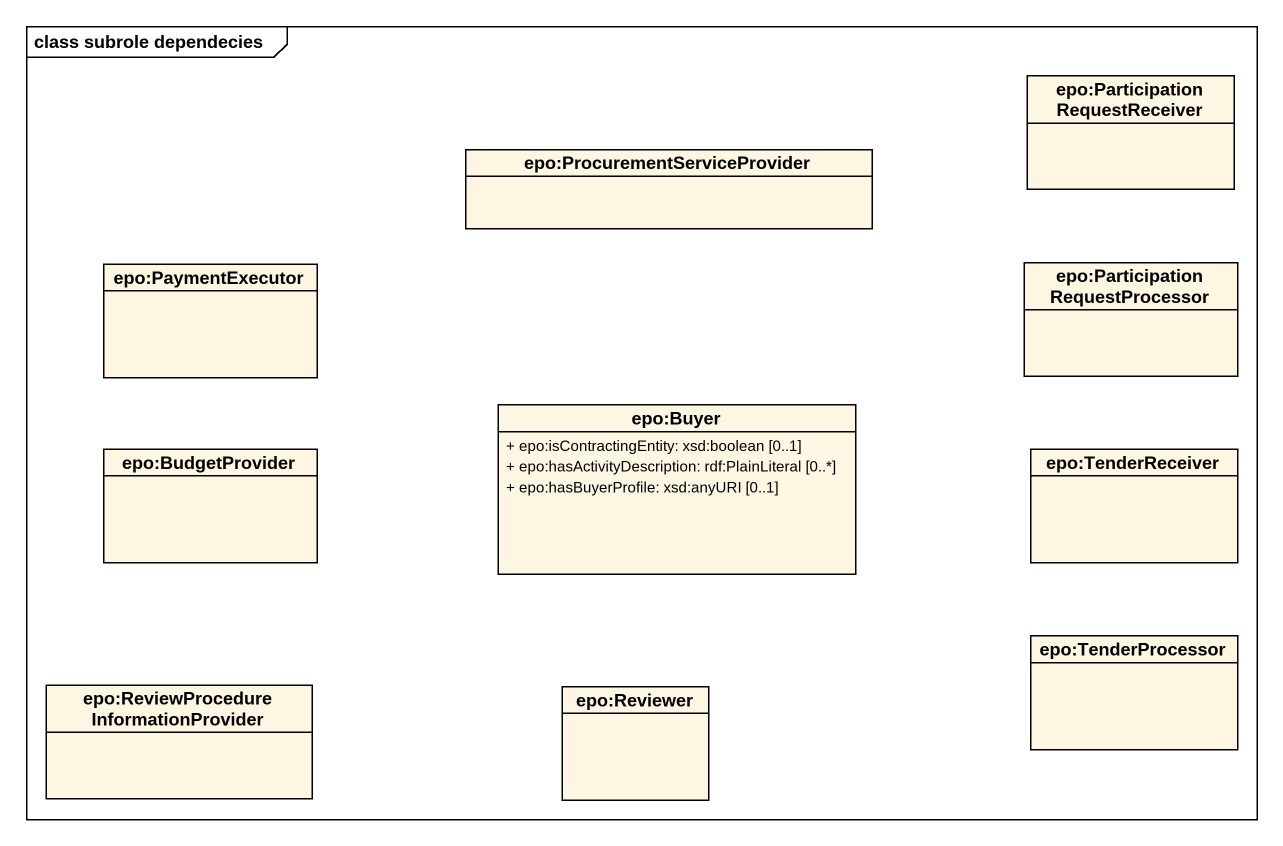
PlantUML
@startuml
mainframe class subrole dependecies
hide circle
hide empty members
skinparam classAttributeIconSize 0
class "epo:ParticipationRequestReceiver" as epo_ParticipationRequestRece
class "epo:ProcurementServiceProvider" as epo_ProcurementServiceProvid
class "epo:PaymentExecutor" as epo_PaymentExecutor
class "epo:ParticipationRequestProcessor" as epo_ParticipationRequestProc
class "epo:BudgetProvider" as epo_BudgetProvider
class "epo:Buyer" as epo_Buyer {
  + epo:isContractingEntity: xsd:boolean [0..1]
  + epo:hasActivityDescription: rdf:PlainLiteral [0..*]
  + epo:hasBuyerProfile: xsd:anyURI [0..1]
}
class "epo:TenderReceiver" as epo_TenderReceiver
class "epo:ReviewProcedureInformationProvider" as epo_ReviewProcedureInformati
class "epo:Reviewer" as epo_Reviewer
class "epo:TenderProcessor" as epo_TenderProcessor
@enduml
